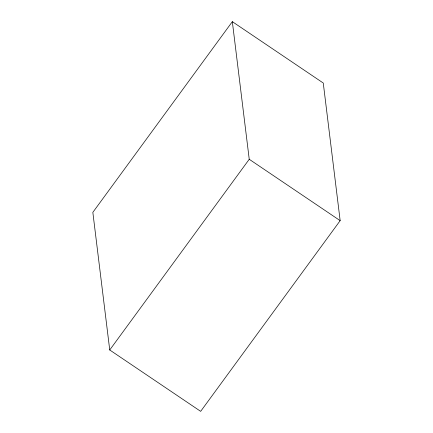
<?xml version="1.0" encoding="UTF-8"?>
<svg xmlns="http://www.w3.org/2000/svg" width="433" height="433" viewBox="0 0 433 433"><rect width="100%" height="100%" fill="white"/><g stroke="black" fill="none" stroke-linecap="round" stroke-linejoin="round"><path stroke-width="0.65" d="M232.332 21.65L92.841 212.349L109.738 349.978L200.668 411.35L340.159 220.651L323.262 83.022L232.332 21.65L249.235 159.279L109.738 349.978M249.235 159.279L340.159 220.651"/></g></svg>
